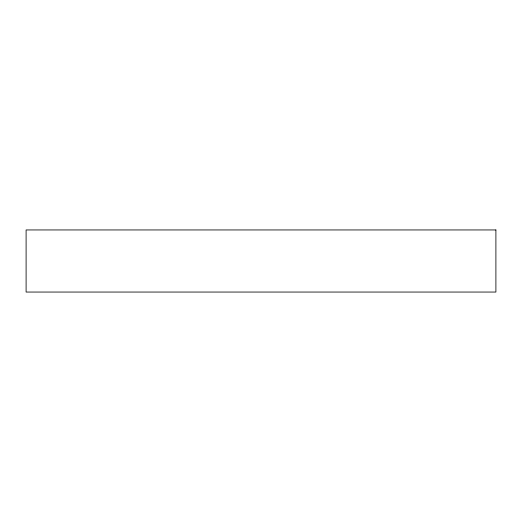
<?xml version="1.0" encoding="UTF-8"?>
<svg xmlns="http://www.w3.org/2000/svg" width="522" height="522" viewBox="0 0 522 522"><rect width="100%" height="100%" fill="white"/><g stroke="black" fill="none" stroke-linecap="round" stroke-linejoin="round"><path stroke-width="0.78" d="M495.9 229.948L26.1 229.948L26.1 292.052L495.9 292.052L495.9 229.948"/></g></svg>
